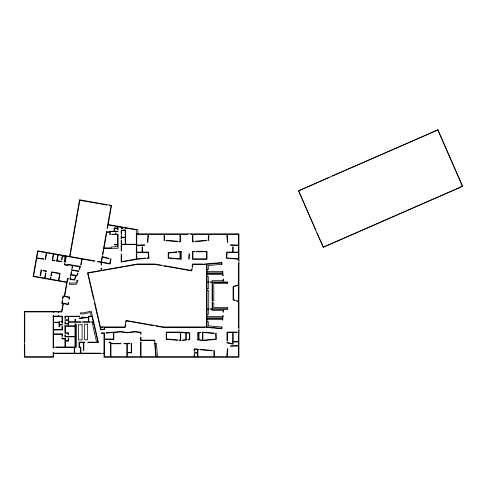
<?xml version="1.0" encoding="UTF-8"?>
<svg xmlns="http://www.w3.org/2000/svg" width="487" height="487" viewBox="0 0 487 487"><rect width="100%" height="100%" fill="white"/><g stroke="black" fill="none" stroke-linecap="round" stroke-linejoin="round"><path stroke-width="0.73" d="M65.331 339.366L65.331 338.52M228.354 258.469L228.397 257.946L226.662 257.787L227.155 252.491L238.52 252.491M229.791 258.603L229.827 258.073L238.52 258.871M148.072 234.308L147.451 242.246L147.878 242.276L148.492 234.308M226.772 356.776L227.386 348.808L227.813 348.838L227.192 356.776M46.289 252.747L45.206 259.37L45.589 259.401L46.703 252.82M39.818 277.273L40.238 277.346M44.646 278.126L45.492 273.347L45.906 273.42L45.066 278.199M53.284 253.983L52.146 260.423L54.921 260.807L54.976 260.387L52.639 260.064L53.698 254.056M50.277 279.118L50.569 277.45L50.983 277.523L50.691 279.191M57.789 254.774L56.754 260.636L56.346 261.008L61.63 261.738L61.703 261.342L57.174 260.691L58.203 254.847M62.287 255.572L61.532 259.851L61.952 259.924L62.707 255.645M58.434 280.555L59.645 273.694L51.902 272.33L51.232 276.111L50.818 276.038L51.561 271.837L60.132 273.353L58.848 280.628M65.909 256.211L64.832 262.341L65.246 262.414L66.329 256.284M79.911 199.877L70.006 256.503L94.813 260.874L94.74 261.294L82.181 259.078L81.092 265.068L80.696 264.916L81.761 259.005L37.968 251.28L33.579 276.172L66.792 282.028L67.419 278.473L68.582 278.674L68.509 279.094L67.76 278.96L64.716 296.218L69.714 297.1L69.349 299.176L68.929 299.103L69.227 297.441L63.395 296.413L63.103 298.081L62.689 298.001M106.793 204.619L106.72 205.033L79.911 200.309M109.873 205.161L109.8 205.581L111.048 205.8L107.073 228.354L107.487 228.427L108.102 224.933L136.323 229.913L136.323 258.968L121.586 261.568L121.586 254.098L121.166 254.098L121.166 262.073L137.371 259.212L145.473 258.5L145.436 258.073L136.744 258.847L136.744 252.491L148.109 252.491L148.602 257.787L146.867 257.946L146.904 258.366L149.059 258.171L148.492 252.071L142.533 252.071L142.533 246.848L142.113 246.848L142.113 252.071L136.744 252.071L136.744 245.466L144.736 245.253L144.724 244.833L136.744 245.046L136.744 234.308L187.799 234.308L187.799 233.882M161.459 265.573L161.532 265.159L154.836 263.978L137.468 263.978L101.558 270.309L101.558 268.136L101.132 268.136L101.132 270.382L87.496 272.787L93.583 299.176L93.997 299.085M153.241 325.219L153.168 325.639L126.431 320.921L126.255 321.944L125.835 321.87M164.539 266.115L164.612 265.701L191.348 270.419L191.531 269.396L191.945 269.469M156.321 325.76L156.248 326.18L162.944 327.361L204.503 327.361L204.503 326.935M315.698 230.053L298.738 190.874L329.492 177.238M316.946 232.92L323.338 247.098L462.425 186.247L437.831 130.023L332.359 175.984M238.52 284.737L233.084 286.514L233.084 299.919L235.118 300.582L235.251 300.181L233.504 299.615L233.504 286.819L238.52 285.181M94.91 303.036L94.496 303.133L100.632 329.693L104.699 329.693L104.699 327.361L125.299 327.361L125.707 325.024L125.293 324.951M91.233 316.209L90.381 312.423L83.88 313.926L80.385 313.951L80.385 312.855L83.63 312.855L91.203 311.108L98.465 342.574L87.818 342.574L87.818 342.154L97.936 342.154L93.327 322.205L92.092 322.491L96.383 341.052L97.619 340.766M197.752 333.084L198.599 332.98L198.599 339.603L197.752 339.476M181.243 251.749L180.397 251.84L180.397 258.774L181.243 258.847M221.664 264.271L208.308 265.555L208.308 269.682L207.042 269.682M155.116 343.451L156.376 343.341L157.538 356.776M238.52 345.618L230.528 345.831L230.54 346.251L238.52 346.038M73.561 233.882L73.994 233.882M136.323 233.882L238.94 233.882L238.94 357.202L103.962 357.202L103.962 333.583L101.527 333.583L101.351 332.822L104.668 332.822L104.382 338.989L113.428 338.989L113.428 332.518L106.129 333.132L106.099 332.712L120.679 331.55L127.521 332.396L134.284 331.55L141.047 332.146L141.047 334.222L140.627 334.222L140.627 332.53L134.296 331.976L127.521 332.822L120.666 331.976L113.855 332.518L113.855 339.415L104.382 339.415L104.382 356.776L238.52 356.776L238.52 334.003L238.94 334.003M136.317 244.237L125.646 244.237L125.646 229.949L121.166 230.12L121.166 234.302L121.586 234.302L121.586 230.54L125.22 230.54L125.22 237.175L121.586 237.175L121.586 235.738L121.166 235.738L121.166 239.038L121.586 239.038L121.586 237.601L125.22 237.601L125.22 244.237L121.586 244.237L121.586 240.475L121.166 240.475L121.166 250.969L121.586 250.969L121.586 244.657L136.317 244.657M238.52 252.071L233.151 252.071L233.151 246.848L232.731 246.848L232.731 252.071L226.772 252.071L226.205 258.171L228.354 258.366M238.94 260.174L238.52 260.174L238.52 234.308L190.928 234.308L190.928 233.882M238.94 263.303L238.52 263.303L238.52 327.696L238.94 327.696M207.042 271.624L222.358 271.624M207.042 274.583L222.644 274.583M207.042 276.525L208.308 276.525L208.308 281.949M223.235 280.682L212.113 280.682L212.113 281.949M227.691 282.375L212.533 282.375L212.533 301.216L212.113 301.216L212.113 282.375L210.506 282.375L210.506 281.949L223.356 281.949L223.076 279.045L223.496 279.008L223.783 281.949L227.691 281.949L227.691 283.641L213.799 283.641L213.799 300.875L212.533 300.875M207.042 288.541L208.728 288.541L208.728 282.375M207.042 290.654L208.728 290.654L208.728 308.825M212.533 302.987L213.799 302.987L213.799 307.553L227.691 307.553L227.691 309.245L223.783 309.245L223.496 312.185L223.076 312.149L223.356 309.245L210.506 309.245L210.506 308.825L212.113 308.825L212.113 302.652L212.533 302.652L212.533 308.825L227.691 308.825M223.235 310.511L212.113 310.511L212.113 309.245M207.042 314.669L208.308 314.669L208.308 309.245M53.564 316.118L58.3 316.118L58.3 315.582L58.72 315.582L58.72 316.118L62.373 316.118L62.373 323.216L61.946 323.216L61.946 321.864L60.851 321.864L60.851 321.444L61.946 321.444L61.946 316.538L53.564 316.538M92.378 316.209L88.33 316.209L88.33 317.402L81.311 317.061L81.311 318.145L79.198 317.974L79.198 318.571L81.737 318.571L81.737 317.487L82.753 317.487L82.753 318.571L83.174 318.571L83.174 317.822L88.33 317.822L88.33 321.779L82.528 321.779L82.528 322.205L90.357 322.205L90.357 321.779L88.75 321.779L88.75 316.538L92.025 316.538L93.23 321.779L91.793 321.779L91.793 322.205L93.327 322.205M207.042 316.611L222.644 316.611M207.042 319.569L222.358 319.569M207.042 321.511L208.308 321.511L208.308 325.785L221.634 327.075M53.564 322.205L58.988 322.205L58.988 321.444L59.414 321.444L59.414 324.652L62.373 324.652L62.373 325.079L59.414 325.079L59.414 326.85L58.988 326.85L58.988 322.625L53.564 322.625M75.388 324.488L76.66 324.488L76.66 346.969L75.388 346.969M53.564 329.516L61.946 329.516L61.946 326.515L62.373 326.515L62.373 329.936L53.564 329.936M238.94 330.825L238.52 330.825L238.52 332.566L238.94 332.566M53.564 333.869L62.373 333.869L62.373 336.322L61.952 336.322L61.952 334.289L53.564 334.289M238.52 341.557L233.151 341.557L233.151 332.493L237.084 332.493L237.084 332.067L226.936 332.067L226.936 340.656L227.362 340.656L227.362 332.493L232.731 332.493L232.731 343.639L227.362 342.592L227.362 342.093L226.936 342.093L226.936 342.939L233.151 344.236L233.151 341.984L238.52 341.984M24.35 341.898L24.77 341.898L24.77 311.923L53.144 311.923L53.144 312.459L53.564 312.459L53.564 311.923L61.946 311.923L63.395 303.711L68.393 304.588L68.758 302.506L68.344 302.433L68.052 304.101L62.22 303.072L62.519 301.41L62.099 301.331M24.35 345.027L24.77 345.027L24.77 356.776L53.564 356.776M53.564 346.969L54.24 346.969L54.24 347.395L53.564 347.395M103.962 353.142L103.287 353.142L103.287 353.562M103.962 353.562L53.564 353.562L53.564 357.202L24.35 357.202L24.35 311.503L61.593 311.503L62.981 303.638L61.733 303.413L63.054 295.926L64.302 296.145L66.719 282.442L33.086 276.513L37.621 250.793L69.586 256.43L79.57 199.816L111.535 205.453L108.175 224.519L137.924 229.767L137.924 233.882M53.564 355.34L53.144 355.34L53.144 352.466L53.564 352.466L53.564 353.142L100.158 353.142L100.158 353.562M238.52 245.046L230.54 244.833L230.528 245.253L238.52 245.466M229.791 258.494L238.52 259.267M36.805 257.854L43.806 258.834L43.769 259.254L36.732 258.274M192.487 266.389L192.073 266.316L192.481 263.978L202.811 263.978L202.811 264.398M62.561 256.472L64.929 256.892L64.114 261.531L64.948 261.677M238.52 301.252L236.615 300.631L236.487 301.033L238.52 301.697M156.266 356.776L155.049 342.69L154.629 342.726L155.84 356.776M227.192 234.308L227.813 242.246L227.386 242.276L226.772 234.308M53.564 328.287L53.564 328.713M214.45 356.776L214.45 350.603L213.732 350.543L214.03 356.776M208.795 234.308L208.795 240.481L208.241 240.529L208.375 234.308M205.94 326.935L205.94 327.361L221.889 328.798L222.072 326.935L221.652 326.899L221.512 328.335L207.042 326.935L207.042 318.303L222.48 318.303L222.322 319.989L222.742 320.032L223.174 315.552L222.754 315.509L222.522 317.877L207.042 317.877L207.042 309.245L209.069 309.245L209.069 308.825L207.042 308.825L207.042 282.375L209.069 282.375L209.069 281.949L207.042 281.949L207.042 273.317L222.522 273.317L222.754 275.685L223.174 275.642L222.742 271.162L222.322 271.204L222.48 272.89L207.042 272.89L207.042 264.404L221.524 263.01L221.664 264.447L222.084 264.404L221.908 262.542L204.248 263.978L204.248 264.398M197.911 356.776L197.911 349.563L198.586 349.623L198.623 349.203L194.167 348.808L194.167 351.279L194.587 351.279L194.587 349.264L197.485 349.526L197.485 352.722L194.167 352.722L194.167 353.142L197.485 353.142L197.485 356.776M194.587 356.776L194.587 354.579L194.167 354.579L194.167 356.776M192.907 234.308L192.907 241.455L193.747 241.382L193.783 241.802L192.481 241.917L192.481 234.308M180.397 234.308L180.397 241.917L179.094 241.802L179.131 241.382L179.971 241.455L179.971 234.308M164.503 234.308L164.636 240.529L164.082 240.481L164.082 234.308M141.047 356.776L141.047 341.977L140.627 341.977L140.627 356.776M127.265 356.776L127.265 352.844L131.66 352.844L131.66 343.335L131.24 343.335L131.24 352.424L127.265 352.424L127.265 343.761L129.804 343.761L129.804 343.335L123.972 343.335L123.972 343.761L126.845 343.761L126.845 356.776M125.646 228.032L125.646 228.513L125.22 228.513L125.22 227.953M121.586 227.313L121.586 227.922L122.858 227.922L122.858 228.513L121.166 228.342L121.166 227.24M118.097 226.698L118.097 229.815L117.671 229.815L117.671 228.342L114.457 228.342L114.457 231.252L118.097 231.252L118.097 231.672L115.498 232.013L115.498 231.672L110.147 231.672L110.488 234.631L109.727 234.631L109.727 232.269L106.811 232.269L104.054 247.901L111.249 247.901L111.249 246.891L115.498 246.891L115.498 246.55L117.671 246.891L117.671 244.943L114.408 244.943L114.408 244.523L117.671 244.523L117.671 234.631L111.925 234.631L111.925 234.21L115.498 234.21L115.498 233.45L115.924 233.45L115.924 234.21L118.097 234.21L118.097 248.327L103.981 248.327L102.873 254.579L102.459 254.506L106.525 231.435L106.884 231.842L109.727 231.842L109.727 231.252L114.037 231.252L114.037 227.922L117.671 227.922L117.671 226.625M110.951 356.776L110.951 343.761L120.843 343.761L120.843 343.335L110.951 343.335L110.951 342.288L109.094 341.947L109.094 342.708L110.531 342.708L110.531 356.776M103.938 326.935L104.279 329.273L100.967 329.273L100.529 327.361L102.501 327.361L102.501 326.935M80.885 353.142L80.885 347.164L79.448 347.164L79.448 342.574L83.423 342.574L83.423 350.439L83.843 350.439L83.843 342.574L84.689 342.574L84.689 342.154L79.028 342.154L79.028 347.59L80.465 347.59L80.465 353.142M74.712 353.142L74.712 347.395L75.388 347.395L75.388 323.642L74.968 323.642L74.968 325.84L68.71 325.84L68.71 322.205L81.092 322.205L81.092 321.779L75.388 321.779L75.388 319.247L74.968 319.247L74.968 321.779L68.71 321.779L68.71 316.538L79.625 316.538L79.625 316.209L64.905 316.209L64.905 318.401L65.331 318.401L65.331 316.538L68.29 316.538L68.29 319.837L64.905 319.837L64.905 320.257L68.29 320.257L68.29 323.557L65.331 323.557L65.331 321.694L64.905 321.694L64.905 323.977L68.29 323.977L68.29 325.84L65.331 325.84L64.905 325.413L64.905 333.321L68.204 333.193L68.204 334.752L68.624 334.752L68.624 332.767L65.331 332.767L65.331 326.26L74.968 326.26L74.968 336.407L65.331 336.407L65.331 334.758L64.905 334.758L64.905 336.955L74.968 336.827L74.968 346.969L65.331 346.969L65.331 341.137L68.63 341.137L68.63 338.392L68.204 338.392L68.204 340.717L65.331 340.717L65.331 338.392L62.373 338.52L62.373 337.759L61.952 337.759L61.952 338.94L64.911 338.94L64.911 346.969L55.676 346.969L55.676 347.395L74.292 347.395L74.292 353.142M58.72 311.923L58.72 312.459L58.3 312.459L58.3 311.923M189.017 253.995L188.713 259.066L189.133 259.09L189.437 254.019L189.017 253.995M166.104 240.231L166.067 240.651L177.664 241.674L177.7 241.254L166.104 240.231M214.11 333.078L214.073 333.498L202.884 332.53L202.884 340.182L215.844 339.049L215.546 333.199L216.265 333.266L216.265 339.433L202.884 340.608L197.752 339.902L197.752 332.658L200.65 332.298L200.705 332.718L199.025 332.925L199.025 339.664L202.495 340.182L202.464 332.493L202.075 332.116L214.11 333.078M177.451 339.889L177.408 340.31L166.244 339.311L166.244 332.067L180.738 332.067L189.784 332.828L189.784 339.719L188.043 339.889L188 339.469L189.364 339.336L189.364 333.218L186.235 332.956L186.235 339.64L186.612 340.029L182.546 340.431L182.503 340.005L185.809 339.683L185.809 332.919L180.738 332.493L180.738 340.182L181.115 340.571L180.738 340.608L178.839 340.437L178.881 340.017L180.318 340.145L180.318 332.493L166.664 332.493L166.664 338.928L177.451 339.889M200.054 349.325L200.017 349.751L212.265 350.835L212.302 350.415L200.054 349.325M41.103 269.999L40.098 275.691L40.512 275.764L41.687 270.096L41.103 269.999M43.099 270.346L43.026 270.766L45.857 271.265L45.741 271.929L46.155 272.002L46.344 270.918L43.099 270.346M64.582 263.759L64.381 264.885L67.943 265.518L68.07 264.8L72.356 265.555L71.863 268.367L72.277 268.44L72.776 265.628L79.947 266.894L79.064 269.25L79.46 269.396L80.586 266.407L67.73 264.313L67.602 265.025L64.868 264.544L64.996 263.832L64.582 263.759M70.25 277.511L69.927 279.343L74.56 280.159L76.203 275.812L76.983 275.952L78.054 273.122L77.658 272.97L76.715 275.472L71.205 274.504L71.705 271.691L71.291 271.618L70.499 276.099L70.913 276.172L71.132 274.918L75.777 275.739L74.292 279.684L70.414 279.002L70.664 277.584L70.25 277.511M71.613 269.786L71.54 270.2L78.255 271.387L78.559 271.776L78.949 270.742L78.407 270.985L71.613 269.786M69.519 283.014L69.294 284.28L76.538 284.28L78.042 280.299L76.983 280.116L75.887 283.014L69.519 283.014M97.893 261.416L97.82 261.836L101.132 262.42L101.132 265.007L101.558 265.007L101.558 262.493L110.165 264.009L111.06 258.938L110.519 258.798L109.825 263.522L101.558 262.061L102.434 257.081L109.021 258.834L109.131 258.427L102.507 256.661L102.623 255.998L102.209 255.925L101.138 261.988L97.893 261.416M126.09 320.434L124.94 326.935L100.425 326.935L88.007 273.128L137.504 264.398L154.799 264.398L191.689 270.906L192.84 264.398L206.616 264.398L206.616 326.935L162.981 326.935L126.09 320.434M437.916 129.798L298.519 190.788L323.252 247.323L462.65 186.332L437.916 129.798M176.726 251.816L168.198 252.735L168.198 258.171L181.243 259.267L181.243 251.322L178.151 251.657L178.199 252.077L179.971 251.889L179.971 258.737L168.618 257.781L168.618 253.112L176.769 252.236L176.726 251.816M206.774 240.231L195.177 241.254L195.214 241.674L206.811 240.651L206.774 240.231M154.927 341.259L154.507 341.296L154.44 340.541L140.627 340.541L140.627 337.351L141.047 337.351L141.047 340.115L154.829 340.115L154.927 341.259M194.684 251.322L192.481 251.322L192.481 259.267L207.024 259.267L207.024 251.322L196.121 251.322L196.121 251.749L206.598 251.749L206.598 258.847L192.907 258.847L192.907 251.749L194.684 251.749L194.684 251.322M53.564 315.582L53.144 315.582L53.144 348.071L53.564 348.071L53.564 315.582M87.544 324.184L84.647 324.184L84.647 339.762L87.544 339.762L87.544 324.184M82.108 324.762L78.474 324.762L78.474 339.981L82.108 339.981L82.108 324.762"/></g></svg>
